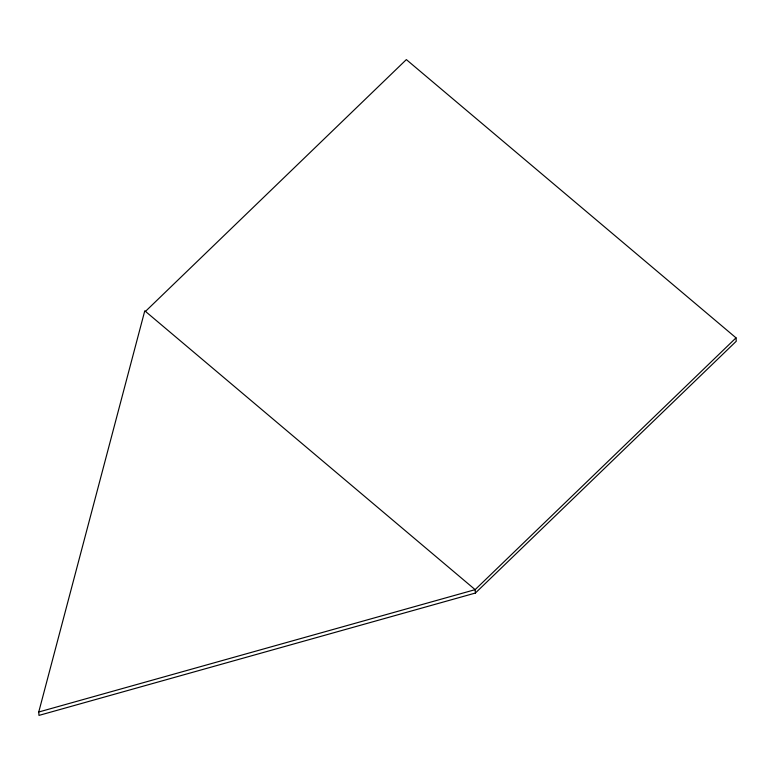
<?xml version="1.0" encoding="UTF-8"?>
<svg xmlns="http://www.w3.org/2000/svg" width="775" height="775" viewBox="0 0 775 775"><rect width="100%" height="100%" fill="white"/><g stroke="black" fill="none" stroke-linecap="round" stroke-linejoin="round"><path stroke-width="1.16" d="M38.75 712.002L144.78 310.814L475.143 589.649L475.375 593.049L38.973 715.403L38.75 712.002L475.143 589.649L736.027 337.852L406.352 59.598L145.477 311.395M475.375 593.049L736.25 341.252L736.027 337.852"/></g></svg>
